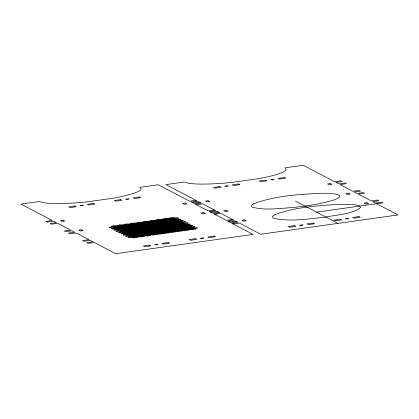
<?xml version="1.0" encoding="UTF-8"?>
<svg xmlns="http://www.w3.org/2000/svg" width="419" height="419" viewBox="0 0 419 419"><rect width="100%" height="100%" fill="white"/><g stroke="black" fill="none" stroke-linecap="round" stroke-linejoin="round"><path stroke-width="0.63" d="M195.856 200.287L189.624 201.162L158.309 184.758L140.009 187.335L141.156 189.074A51.898 7.133 -6.4 0 1 113.355 198.177L87.272 201.843A51.898 7.133 -6.4 0 1 43.827 202.754L39.25 201.497L20.95 204.069L52.265 220.467L46.038 221.347L47.405 222.06L53.632 221.185L56.371 222.62L50.139 223.495L51.506 224.212L57.738 223.337L70.591 230.068L64.364 230.942L65.731 231.66L71.963 230.785L74.697 232.215L68.465 233.095L69.832 233.807L76.064 232.933L88.917 239.663L82.69 240.543L84.057 241.255L90.289 240.38L93.023 241.815L86.791 242.69L88.163 243.408L94.39 242.533L115.733 253.71L253.092 234.399L231.749 223.222L237.982 222.348L235.242 220.913L229.015 221.787M192.363 202.592L198.59 201.717L201.329 203.152L195.097 204.027L207.95 210.757L214.182 209.882M199.957 202.435L193.73 203.309L190.996 201.879L197.223 201L165.908 184.601L184.208 182.029L188.786 183.286A51.898 7.133 -6.4 0 0 232.231 182.375L258.314 178.709A51.898 7.133 -6.4 0 0 286.114 169.606L284.967 167.862L303.267 165.29L334.582 181.694L340.815 180.814L342.182 181.532L335.949 182.406L338.688 183.841L344.916 182.967L346.283 183.684L340.055 184.559L352.908 191.289L359.141 190.415L360.508 191.132L354.275 192.007L357.014 193.442L363.242 192.562L364.614 193.279L358.381 194.154L371.234 200.89L377.467 200.015L378.834 200.727L372.606 201.602L375.34 203.037L381.568 202.162L382.94 202.88L316.455 212.124M196.464 204.744L202.696 203.864L215.549 210.6L209.322 211.475L212.056 212.91L218.289 212.03M210.689 212.192L216.916 211.317L219.656 212.747L213.423 213.622L226.281 220.357L232.508 219.483M214.79 214.339L221.023 213.465L233.875 220.195L227.648 221.075L230.382 222.505L236.615 221.63M233.116 223.94L239.349 223.065L260.691 234.242L398.05 214.931L376.707 203.754M295.453 201.125L337.95 223.379M80.149 205.619C83.088 206.358 85.534 204.31 80.149 205.619M125.936 199.182C128.874 199.921 131.32 197.873 125.936 199.182M154.826 244.727C157.764 245.466 160.21 243.418 154.826 244.727M225.108 186.151C228.046 186.89 230.492 184.842 225.108 186.151M200.612 238.291C203.54 239.029 206.028 236.997 200.612 238.291M270.894 179.714C273.832 180.453 276.278 178.405 270.894 179.714M253.327 203.896L251.3 205.703L252.28 207.19C265.683 210.673 279.819 208.301 293.436 207.489C306.645 205.97 319.906 204.163 332.681 200.345A44.472 6.112 -6.4 0 0 319.278 193.321C297.102 194.568 274.262 195.945 253.327 203.896M274.33 214.895L272.303 216.702L273.288 218.189C290.529 222.154 308.567 218.755 325.935 217.089C337.353 214.533 350.892 214.648 360.607 207.546L359.628 206.054A44.472 6.112 -6.4 0 0 340.28 204.32C318.105 205.567 295.264 206.944 274.33 214.895M299.784 225.254C302.722 225.993 305.168 223.95 299.784 225.254M345.57 218.823C348.508 219.561 350.954 217.513 345.57 218.823M113.245 225.846L111.019 226.375L111.669 226.716L114.539 226.522L116.765 225.998L116.121 225.658L113.245 225.846M111.245 226.915L109.019 227.444L109.663 227.784L112.538 227.59L114.764 227.067L114.115 226.726L111.245 226.915M119.625 224.951L117.399 225.48L118.043 225.815L123.144 225.103L122.495 224.762L119.625 224.951M117.619 226.019L115.393 226.548L116.042 226.883L118.912 226.695L121.138 226.171L120.494 225.831L117.619 226.019M126.004 224.055L123.778 224.584L124.422 224.919L127.292 224.731L129.518 224.202L128.874 223.866L126.004 224.055M115.618 227.088L113.392 227.617L114.036 227.952L116.911 227.763L119.137 227.239L118.488 226.899L115.618 227.088M123.998 225.123L121.772 225.652L122.416 225.988L127.517 225.27L126.868 224.935L123.998 225.123M132.378 223.159L130.152 223.683L130.801 224.024L135.897 223.306L135.253 222.971L132.378 223.159M113.612 228.156L111.386 228.685L112.035 229.025L114.906 228.832L117.131 228.308L116.487 227.967L113.612 228.156M121.992 226.192L119.766 226.721L120.415 227.056L125.511 226.339L124.867 226.003L121.992 226.192M130.377 224.228L128.151 224.752L128.795 225.092L133.891 224.375L133.247 224.039L130.377 224.228M138.757 222.259L136.531 222.788L137.175 223.128L140.051 222.939L142.277 222.41L141.627 222.07L138.757 222.259M119.991 227.26L117.765 227.789L118.409 228.125L123.511 227.412L122.861 227.072L119.991 227.26M128.371 225.296L126.145 225.82L126.789 226.16L129.665 225.972L131.891 225.443L131.241 225.108L128.371 225.296M136.751 223.332L134.525 223.856L135.175 224.196L140.271 223.479L139.627 223.138L136.751 223.332M145.136 221.363L142.91 221.892L143.555 222.232L146.425 222.044L148.651 221.515L148.007 221.174L145.136 221.363M117.985 228.329L115.759 228.858L116.409 229.193L119.279 229.004L121.505 228.481L120.861 228.14L117.985 228.329M126.365 226.365L124.139 226.894L124.789 227.229L129.885 226.511L129.241 226.176L126.365 226.365M134.75 224.401L132.524 224.924L133.169 225.265L138.265 224.547L137.621 224.207L134.75 224.401M143.13 222.431L140.904 222.96L141.549 223.301L146.65 222.583L146.001 222.243L143.13 222.431M151.51 220.467L149.284 220.996L149.934 221.337L152.804 221.143L155.03 220.619L154.386 220.279L151.51 220.467M115.984 229.397L113.758 229.926L114.403 230.261L117.273 230.073L119.499 229.549L118.855 229.209L115.984 229.397M124.364 227.433L122.139 227.962L122.783 228.297L125.658 228.109L127.884 227.58L127.235 227.245L124.364 227.433M132.744 225.469L130.519 225.993L131.163 226.333L134.038 226.145L136.264 225.616L135.615 225.281L132.744 225.469M141.124 223.5L138.899 224.029L139.548 224.369L142.418 224.181L144.644 223.652L144 223.311L141.124 223.5M149.51 221.536L147.284 222.065L147.928 222.405L153.024 221.688L152.38 221.347L149.51 221.536M157.89 219.572L155.664 220.101L156.308 220.436L161.409 219.724L160.76 219.383L157.89 219.572M122.358 228.502L120.133 229.031L120.782 229.366L123.652 229.177L125.878 228.648L125.234 228.313L122.358 228.502M130.738 226.538L128.513 227.061L129.162 227.402L132.032 227.213L134.258 226.684L133.614 226.349L130.738 226.538M139.124 224.568L136.898 225.097L137.542 225.438L140.417 225.249L142.643 224.72L141.994 224.38L139.124 224.568M147.504 222.604L145.278 223.133L145.922 223.474L151.023 222.756L150.374 222.416L147.504 222.604M155.884 220.64L153.658 221.169L154.307 221.504L157.177 221.316L159.403 220.792L158.759 220.452L155.884 220.64M164.264 218.676L162.038 219.205L162.687 219.54L167.783 218.823L167.139 218.488L164.264 218.676M120.358 229.57L118.132 230.099L118.776 230.434L121.646 230.246L123.872 229.717L123.228 229.382L120.358 229.57M128.738 227.606L126.512 228.13L127.156 228.47L132.257 227.753L131.608 227.417L128.738 227.606M137.118 225.642L134.892 226.166L135.541 226.506L138.411 226.318L140.637 225.789L139.993 225.448L137.118 225.642M145.498 223.673L143.272 224.202L143.921 224.542L146.791 224.354L149.017 223.825L148.373 223.484L145.498 223.673M153.883 221.709L151.657 222.238L152.301 222.573L155.171 222.384L157.397 221.861L156.753 221.52L153.883 221.709M162.263 219.745L160.037 220.274L160.681 220.609L165.783 219.891L165.133 219.556L162.263 219.745M170.643 217.78L168.417 218.304L169.061 218.645L171.937 218.456L174.163 217.927L173.518 217.592L170.643 217.78M118.352 230.639L116.126 231.168L116.77 231.503L119.645 231.314L121.871 230.79L121.222 230.45L118.352 230.639M126.732 228.674L124.506 229.203L125.155 229.539L130.251 228.821L129.607 228.486L126.732 228.674M135.117 226.71L132.891 227.234L133.535 227.575L138.631 226.857L137.987 226.517L135.117 226.71M143.497 224.741L141.271 225.27L141.915 225.611L147.017 224.893L146.367 224.553L143.497 224.741M151.877 222.777L149.651 223.306L150.295 223.646L155.397 222.929L154.747 222.589L151.877 222.777M160.257 220.813L158.031 221.342L158.681 221.677L163.777 220.96L163.132 220.624L160.257 220.813M168.642 218.849L166.416 219.373L167.061 219.713L172.157 218.996L171.512 218.66L168.642 218.849M124.731 229.743L122.505 230.272L123.149 230.607L128.245 229.89L127.601 229.554L124.731 229.743M133.111 227.779L130.885 228.303L131.529 228.643L134.405 228.455L136.631 227.926L135.981 227.59L133.111 227.779M141.491 225.81L139.265 226.339L139.915 226.679L145.011 225.961L144.366 225.621L141.491 225.81M149.871 223.846L147.645 224.375L148.295 224.715L153.391 223.997L152.746 223.657L149.871 223.846M158.256 221.881L156.03 222.41L156.675 222.746L161.771 222.033L161.126 221.693L158.256 221.881M166.636 219.917L164.41 220.441L165.055 220.782L170.156 220.064L169.506 219.729L166.636 219.917M175.016 217.953L172.79 218.477L173.44 218.818L178.536 218.1L177.892 217.76L175.016 217.953M122.725 230.811L120.499 231.34L121.143 231.676L124.019 231.487L126.245 230.958L125.595 230.623L122.725 230.811M131.105 228.847L128.879 229.371L129.529 229.712L134.625 228.994L133.98 228.659L131.105 228.847M139.49 226.878L137.264 227.407L137.909 227.747L143.005 227.03L142.36 226.689L139.49 226.878M147.87 224.914L145.644 225.443L146.289 225.783L151.39 225.066L150.74 224.725L147.87 224.914M156.25 222.95L154.024 223.479L154.669 223.814L157.544 223.626L159.77 223.102L159.12 222.761L156.25 222.95M164.63 220.986L162.404 221.515L163.054 221.85L168.15 221.132L167.506 220.797L164.63 220.986M173.016 219.022L170.79 219.546L171.434 219.886L174.304 219.697L176.53 219.168L175.886 218.828L173.016 219.022M120.719 231.88L118.493 232.409L119.143 232.744L122.013 232.555L124.239 232.026L123.595 231.691L120.719 231.88M129.104 229.916L126.878 230.44L127.523 230.78L132.619 230.062L131.975 229.727L129.104 229.916M137.484 227.952L135.258 228.475L135.903 228.816L141.004 228.098L140.355 227.758L137.484 227.952M145.864 225.982L143.638 226.511L144.288 226.852L149.384 226.134L148.74 225.794L145.864 225.982M154.244 224.018L152.018 224.547L152.668 224.883L157.764 224.17L157.12 223.83L154.244 224.018M162.63 222.054L160.404 222.583L161.048 222.918L166.144 222.201L165.5 221.866L162.63 222.054M171.01 220.09L168.784 220.614L169.428 220.954L172.303 220.766L174.529 220.237L173.88 219.902L171.01 220.09M127.098 230.984L124.872 231.513L125.517 231.848L128.392 231.66L130.618 231.131L129.969 230.796L127.098 230.984M135.478 229.02L133.252 229.544L133.902 229.884L136.772 229.696L138.998 229.167L138.354 228.826L135.478 229.02M143.864 227.051L141.638 227.58L142.282 227.92L145.152 227.732L147.378 227.203L146.734 226.862L143.864 227.051M152.244 225.087L150.018 225.616L150.662 225.951L155.763 225.239L155.114 224.898L152.244 225.087M160.624 223.123L158.398 223.652L159.042 223.987L161.917 223.798L164.143 223.269L163.494 222.934L160.624 223.123M169.004 221.159L166.778 221.682L167.427 222.023L170.297 221.834L172.523 221.305L171.879 220.97L169.004 221.159M177.389 219.189L175.163 219.718L175.807 220.059L180.903 219.341L180.259 219.001L177.389 219.189M125.092 232.053L122.867 232.582L123.516 232.917L126.386 232.728L128.612 232.199L127.968 231.864L125.092 232.053M133.478 230.089L131.252 230.612L131.896 230.953L136.992 230.235L136.348 229.9L133.478 230.089M141.858 228.119L139.632 228.648L140.276 228.989L145.377 228.271L144.728 227.931L141.858 228.119M150.238 226.155L148.012 226.684L148.661 227.025L151.531 226.831L153.757 226.307L153.113 225.967L150.238 226.155M158.618 224.191L156.392 224.72L157.041 225.055L162.137 224.338L161.493 224.003L158.618 224.191M167.003 222.227L164.777 222.751L165.421 223.091L168.291 222.903L170.517 222.374L169.873 222.039L167.003 222.227M175.383 220.263L173.157 220.787L173.801 221.127L176.677 220.939L178.903 220.41L178.253 220.069L175.383 220.263M123.092 233.121L120.866 233.65L121.51 233.985L124.385 233.797L126.611 233.268L125.962 232.933L123.092 233.121M131.472 231.157L129.246 231.681L129.89 232.021L132.765 231.833L134.991 231.304L134.347 230.969L131.472 231.157M139.852 229.188L137.626 229.717L138.275 230.057L143.371 229.34L142.727 228.999L139.852 229.188M148.237 227.224L146.011 227.753L146.655 228.093L149.525 227.899L151.751 227.376L151.107 227.035L148.237 227.224M156.617 225.26L154.391 225.789L155.035 226.124L160.137 225.412L159.487 225.071L156.617 225.26M164.997 223.296L162.771 223.825L163.415 224.16L168.517 223.442L167.867 223.107L164.997 223.296M173.377 221.332L171.151 221.855L171.8 222.196L174.671 222.007L176.897 221.478L176.252 221.138L173.377 221.332M129.471 232.226L127.245 232.749L127.889 233.09L132.985 232.372L132.341 232.037L129.471 232.226M137.851 230.261L135.625 230.785L136.269 231.126L139.145 230.937L141.371 230.408L140.721 230.068L137.851 230.261M146.231 228.292L144.005 228.821L144.649 229.162L149.751 228.444L149.101 228.104L146.231 228.292M154.611 226.328L152.385 226.857L153.035 227.192L155.905 227.004L158.131 226.48L157.486 226.14L154.611 226.328M162.991 224.364L160.765 224.893L161.415 225.228L166.511 224.511L165.866 224.175L162.991 224.364M171.376 222.4L169.15 222.924L169.795 223.264L172.67 223.076L174.896 222.547L174.246 222.211L171.376 222.4M179.756 220.431L177.53 220.96L178.175 221.3L183.276 220.583L182.626 220.242L179.756 220.431M127.465 233.294L125.239 233.823L125.883 234.158L128.759 233.97L130.985 233.441L130.335 233.105L127.465 233.294M135.845 231.33L133.619 231.854L134.269 232.194L139.365 231.477L138.72 231.136L135.845 231.33M144.225 229.361L141.999 229.89L142.649 230.23L147.745 229.512L147.1 229.172L144.225 229.361M152.61 227.397L150.384 227.926L151.029 228.261L156.125 227.548L155.48 227.208L152.61 227.397M160.99 225.432L158.764 225.961L159.409 226.297L162.284 226.108L164.51 225.579L163.86 225.244L160.99 225.432M169.37 223.468L167.144 223.992L167.794 224.333L172.89 223.615L172.246 223.28L169.37 223.468M177.75 221.499L175.524 222.028L176.174 222.369L179.044 222.18L181.27 221.651L180.626 221.311L177.75 221.499M125.459 234.362L123.233 234.891L123.883 235.227L126.753 235.038L128.979 234.509L128.334 234.174L125.459 234.362M133.844 232.398L131.618 232.922L132.263 233.263L135.133 233.074L137.359 232.545L136.714 232.21L133.844 232.398M142.224 230.429L139.998 230.958L140.643 231.298L145.744 230.581L145.094 230.241L142.224 230.429M150.604 228.465L148.378 228.994L149.023 229.334L151.898 229.141L154.124 228.617L153.474 228.276L150.604 228.465M158.984 226.501L156.758 227.03L157.408 227.365L162.504 226.648L161.86 226.312L158.984 226.501M167.37 224.537L165.144 225.061L165.788 225.401L170.884 224.684L170.24 224.348L167.37 224.537M175.75 222.573L173.524 223.097L174.168 223.437L177.043 223.248L179.269 222.719L178.62 222.379L175.75 222.573M131.838 233.467L129.612 233.991L130.257 234.331L133.132 234.142L135.358 233.613L134.709 233.278L131.838 233.467M140.218 231.498L137.992 232.026L138.642 232.367L141.512 232.178L143.738 231.649L143.094 231.309L140.218 231.498M148.598 229.533L146.372 230.062L147.022 230.403L149.892 230.209L152.118 229.685L151.474 229.345L148.598 229.533M156.984 227.569L154.758 228.098L155.402 228.434L160.498 227.721L159.854 227.381L156.984 227.569M165.364 225.605L163.138 226.134L163.782 226.47L166.657 226.281L168.883 225.752L168.234 225.417L165.364 225.605M173.744 223.641L171.518 224.165L172.167 224.505L177.263 223.788L176.619 223.447L173.744 223.641M182.124 221.672L179.898 222.201L180.547 222.541L183.417 222.353L185.643 221.824L184.999 221.483L182.124 221.672M129.832 234.535L127.606 235.059L128.256 235.399L131.126 235.211L133.352 234.682L132.708 234.347L129.832 234.535M138.218 232.571L135.992 233.095L136.636 233.435L141.732 232.718L141.088 232.377L138.218 232.571M146.598 230.602L144.372 231.131L145.016 231.471L150.117 230.754L149.468 230.413L146.598 230.602M154.978 228.638L152.752 229.167L153.396 229.502L156.271 229.313L158.497 228.79L157.848 228.449L154.978 228.638M163.358 226.674L161.132 227.203L161.781 227.538L164.651 227.349L166.877 226.82L166.233 226.485L163.358 226.674M171.743 224.71L169.517 225.233L170.161 225.574L173.031 225.385L175.257 224.856L174.613 224.521L171.743 224.71M180.123 222.74L177.897 223.269L178.541 223.61L181.417 223.421L183.642 222.892L182.993 222.552L180.123 222.74M127.832 235.604L125.606 236.133L126.25 236.468L129.12 236.279L131.346 235.75L130.702 235.415L127.832 235.604M136.212 233.64L133.986 234.163L134.63 234.504L137.505 234.315L139.731 233.786L139.082 233.446L136.212 233.64M144.592 231.67L142.366 232.199L143.015 232.54L148.111 231.822L147.467 231.482L144.592 231.67M152.972 229.706L150.746 230.235L151.395 230.57L156.491 229.858L155.847 229.518L152.972 229.706M161.357 227.742L159.131 228.271L159.775 228.606L164.871 227.889L164.227 227.554L161.357 227.742M169.737 225.778L167.511 226.302L168.155 226.642L173.257 225.925L172.607 225.59L169.737 225.778M178.117 223.809L175.891 224.338L176.54 224.678L179.411 224.49L181.637 223.961L180.992 223.62L178.117 223.809M134.206 234.708L131.98 235.232L132.629 235.572L137.725 234.855L137.081 234.52L134.206 234.708M142.591 232.739L140.365 233.268L141.009 233.608L143.879 233.42L146.105 232.891L145.461 232.55L142.591 232.739M150.971 230.775L148.745 231.304L149.389 231.644L152.265 231.45L154.491 230.927L153.841 230.586L150.971 230.775M159.351 228.811L157.125 229.34L157.769 229.675L162.871 228.957L162.221 228.622L159.351 228.811M167.731 226.847L165.505 227.37L166.154 227.711L171.251 226.993L170.606 226.658L167.731 226.847M176.116 224.883L173.89 225.406L174.534 225.747L179.631 225.029L178.986 224.689L176.116 224.883M184.496 222.913L182.27 223.442L182.914 223.783L188.016 223.065L187.366 222.725L184.496 222.913M132.205 235.777L129.979 236.3L130.623 236.641L133.499 236.452L135.725 235.923L135.075 235.588L132.205 235.777M140.585 233.807L138.359 234.336L139.003 234.677L144.105 233.959L143.455 233.619L140.585 233.807M148.965 231.843L146.739 232.372L147.388 232.713L152.485 231.995L151.84 231.655L148.965 231.843M157.345 229.879L155.119 230.408L155.768 230.743L160.865 230.031L160.22 229.691L157.345 229.879M165.73 227.915L163.504 228.444L164.148 228.779L167.024 228.591L169.25 228.062L168.6 227.727L165.73 227.915M174.11 225.951L171.884 226.475L172.528 226.815L177.63 226.098L176.98 225.757L174.11 225.951M182.49 223.982L180.264 224.511L180.914 224.851L183.784 224.663L186.01 224.134L185.366 223.793L182.49 223.982M130.199 236.845L127.973 237.369L128.623 237.709L131.493 237.521L133.719 236.992L133.074 236.656L130.199 236.845M138.579 234.881L136.353 235.405L137.003 235.745L142.099 235.028L141.454 234.687L138.579 234.881M146.964 232.912L144.738 233.441L145.383 233.781L150.479 233.064L149.834 232.723L146.964 232.912M155.344 230.948L153.118 231.477L153.763 231.812L158.864 231.099L158.214 230.759L155.344 230.948M163.724 228.984L161.498 229.512L162.148 229.848L167.244 229.13L166.6 228.795L163.724 228.984M172.104 227.019L169.878 227.543L170.528 227.884L175.624 227.166L174.98 226.831L172.104 227.019M180.489 225.05L178.264 225.579L178.908 225.92L181.778 225.731L184.004 225.202L183.36 224.862L180.489 225.05M136.578 235.949L134.352 236.473L134.997 236.814L137.872 236.625L140.098 236.096L139.448 235.756L136.578 235.949M144.958 233.98L142.732 234.509L143.377 234.85L146.252 234.661L148.478 234.132L147.828 233.792L144.958 233.98M153.338 232.016L151.112 232.545L151.762 232.88L154.632 232.692L156.858 232.168L156.214 231.827L153.338 232.016M161.724 230.052L159.498 230.581L160.142 230.916L165.238 230.199L164.594 229.863L161.724 230.052M170.104 228.088L167.878 228.612L168.522 228.952L171.397 228.764L173.623 228.235L172.974 227.899L170.104 228.088M178.484 226.119L176.258 226.648L176.902 226.988L179.777 226.799L182.003 226.27L181.354 225.93L178.484 226.119M186.864 224.155L184.638 224.684L185.287 225.024L190.383 224.306L189.739 223.966L186.864 224.155M134.572 237.018L132.346 237.542L132.996 237.882L135.866 237.693L138.092 237.164L137.448 236.829L134.572 237.018M142.952 235.049L140.726 235.578L141.376 235.918L146.472 235.2L145.828 234.86L142.952 235.049M151.338 233.084L149.112 233.613L149.756 233.954L152.626 233.76L154.852 233.236L154.208 232.896L151.338 233.084M159.718 231.12L157.492 231.649L158.136 231.985L161.011 231.796L163.237 231.267L162.588 230.932L159.718 231.12M168.098 229.156L165.872 229.68L166.521 230.021L171.617 229.303L170.973 228.968L168.098 229.156M176.478 227.192L174.252 227.716L174.901 228.056L177.771 227.868L179.997 227.339L179.353 226.998L176.478 227.192M184.863 225.223L182.637 225.752L183.281 226.092L186.151 225.904L188.377 225.375L187.733 225.034L184.863 225.223M140.952 236.117L138.726 236.646L139.37 236.986L142.245 236.798L144.471 236.269L143.822 235.928L140.952 236.117M149.332 234.153L147.106 234.682L147.75 235.022L152.851 234.305L152.202 233.964L149.332 234.153M157.712 232.189L155.486 232.718L156.135 233.053L159.005 232.864L161.231 232.341L160.587 232L157.712 232.189M166.097 230.225L163.871 230.754L164.515 231.089L169.611 230.371L168.967 230.036L166.097 230.225M174.477 228.261L172.251 228.784L172.895 229.125L177.996 228.407L177.347 228.067L174.477 228.261M182.857 226.291L180.631 226.82L181.275 227.161L184.151 226.972L186.376 226.443L185.727 226.103L182.857 226.291M147.326 235.221L145.1 235.75L145.749 236.091L148.619 235.902L150.845 235.373L150.201 235.033L147.326 235.221M155.711 233.257L153.485 233.786L154.129 234.121L159.225 233.409L158.581 233.069L155.711 233.257M164.091 231.293L161.865 231.822L162.509 232.157L167.61 231.44L166.961 231.105L164.091 231.293M172.471 229.329L170.245 229.853L170.894 230.193L175.99 229.476L175.346 229.141L172.471 229.329M180.851 227.36L178.625 227.889L179.274 228.229L182.145 228.041L184.37 227.512L183.726 227.171L180.851 227.36M189.236 225.396L187.01 225.925L187.654 226.265L192.75 225.548L192.106 225.207L189.236 225.396M153.705 234.326L151.479 234.855L152.123 235.19L157.225 234.478L156.575 234.137L153.705 234.326M162.085 232.362L159.859 232.891L160.508 233.226L165.605 232.508L164.96 232.173L162.085 232.362M170.47 230.398L168.244 230.921L168.888 231.262L171.759 231.073L173.985 230.544L173.34 230.209L170.47 230.398M178.85 228.428L176.624 228.957L177.268 229.298L182.37 228.58L181.72 228.24L178.85 228.428M187.23 226.464L185.004 226.993L185.648 227.334L188.524 227.14L190.75 226.616L190.1 226.276L187.23 226.464M160.084 233.43L157.858 233.959L158.502 234.294L163.604 233.577L162.954 233.242L160.084 233.43M168.464 231.466L166.238 231.99L166.882 232.33L171.984 231.613L171.334 231.278L168.464 231.466M176.844 229.502L174.618 230.026L175.268 230.366L180.364 229.649L179.72 229.308L176.844 229.502M185.224 227.533L182.998 228.062L183.648 228.402L186.518 228.214L188.744 227.685L188.1 227.344L185.224 227.533M166.458 232.535L164.232 233.064L164.882 233.399L169.978 232.681L169.334 232.346L166.458 232.535M174.843 230.57L172.618 231.094L173.262 231.435L178.358 230.717L177.714 230.377L174.843 230.57M183.223 228.601L180.998 229.13L181.642 229.471L186.743 228.753L186.094 228.413L183.223 228.601M191.603 226.637L189.378 227.166L190.027 227.501L192.897 227.313L195.123 226.789L194.479 226.449L191.603 226.637M172.838 231.639L170.612 232.163L171.256 232.503L176.357 231.786L175.708 231.45L172.838 231.639M181.218 229.67L178.992 230.199L179.641 230.539L182.511 230.35L184.737 229.822L184.093 229.481L181.218 229.67M189.603 227.706L187.377 228.235L188.021 228.575L190.891 228.381L193.117 227.857L192.473 227.517L189.603 227.706M179.217 230.738L176.991 231.267L177.635 231.607L182.731 230.89L182.087 230.55L179.217 230.738M187.597 228.774L185.371 229.303L186.015 229.643L188.89 229.45L191.116 228.926L190.467 228.585L187.597 228.774M185.591 229.842L183.365 230.371L184.014 230.712L186.884 230.523L189.11 229.994L188.466 229.654L185.591 229.842M193.976 227.878L191.75 228.407L192.394 228.743L195.264 228.554L197.49 228.03L196.846 227.69L193.976 227.878M191.97 228.947L189.744 229.476L190.388 229.811L195.49 229.099L194.84 228.758L191.97 228.947M74.865 206.028L68.632 206.902L69.999 207.62L76.232 206.745L74.865 206.028M93.552 203.398L87.325 204.278L88.692 204.991L94.924 204.116L93.552 203.398M120.651 199.591L114.418 200.465L115.785 201.183L122.018 200.308L120.651 199.591M139.338 196.967L133.111 197.841L134.478 198.559L140.711 197.679L139.338 196.967M219.823 186.56L213.59 187.434L214.957 188.152L221.19 187.277L219.823 186.56M238.511 183.931L232.283 184.81L233.65 185.523L239.878 184.648L238.511 183.931M265.609 180.123L259.377 180.998L260.744 181.715L266.976 180.84L265.609 180.123M284.297 177.494L278.069 178.374L279.436 179.086L285.664 178.211L284.297 177.494M63.101 220.195L60.378 220.577L62.085 221.473L64.814 221.091L63.101 220.195M185.277 203.021L182.548 203.404L184.26 204.299L186.984 203.917L185.277 203.021M208.06 200.727L205.336 201.11L207.044 202.005L209.772 201.623L208.06 200.727M330.235 183.553L327.506 183.936L329.219 184.831L331.942 184.449L330.235 183.553M81.427 229.795L78.704 230.178L80.411 231.073L83.14 230.691L81.427 229.795M203.603 212.622L200.879 213.004L202.587 213.9L205.31 213.517L203.603 212.622M226.386 210.328L223.662 210.71L225.37 211.605L228.098 211.223L226.386 210.328M348.561 193.149L345.832 193.536L347.545 194.432L350.268 194.044L348.561 193.149M244.712 219.923L241.988 220.305L243.696 221.201L246.424 220.818L244.712 219.923M366.887 202.749L364.163 203.131L365.871 204.027L368.594 203.644L366.887 202.749M149.536 245.136L143.308 246.011L144.675 246.728L150.908 245.853L149.536 245.136M168.228 242.507L161.996 243.381L163.368 244.099L169.595 243.224L168.228 242.507M195.322 238.699L189.095 239.574L190.462 240.291L196.694 239.417L195.322 238.699M214.015 236.07L207.787 236.95L209.154 237.662L215.382 236.787L214.015 236.07M294.494 225.668L288.267 226.543L289.634 227.26L295.861 226.386L294.494 225.668M313.187 223.039L306.954 223.914L308.321 224.631L314.554 223.756L313.187 223.039M340.28 219.231L334.053 220.106L335.42 220.823L341.647 219.949L340.28 219.231M358.973 216.602L352.74 217.477L354.113 218.194L360.34 217.32L358.973 216.602"/></g></svg>
